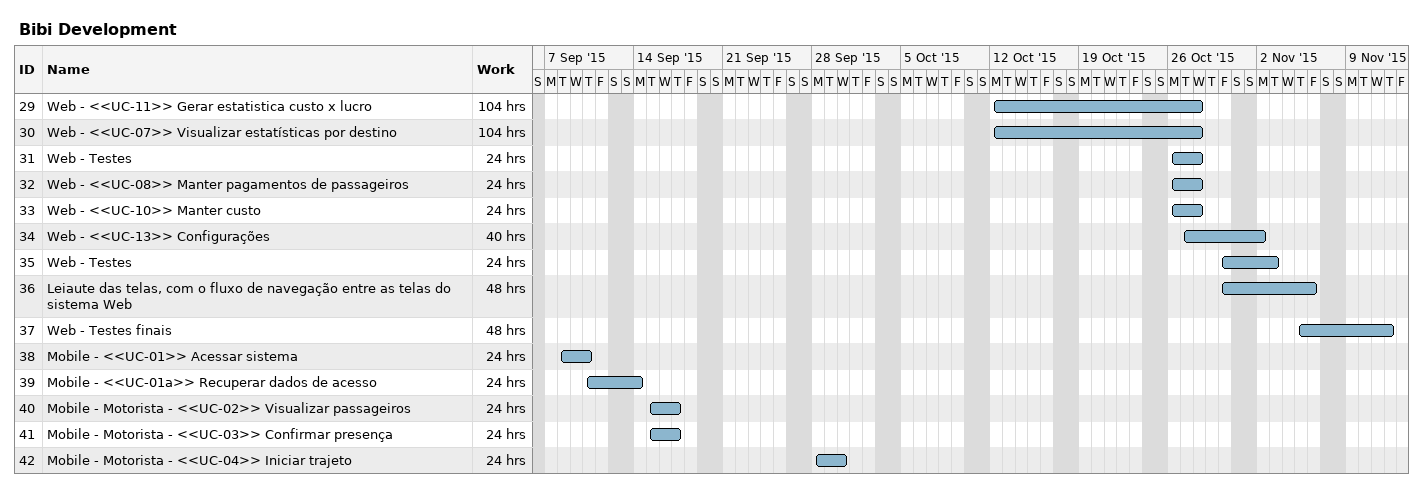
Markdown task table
Bibi Development

| ID | Task | Start | Finish | Work (h) |
|---|---|---|---|---|
| 29 | Web - <<UC-11>> Gerar estatistica custo x lucro | 2015-10-12 | 2015-10-28 | 104 |
| 30 | Web - <<UC-07>> Visualizar estatísticas por destino | 2015-10-12 | 2015-10-28 | 104 |
| 31 | Web - Testes | 2015-10-26 | 2015-10-28 | 24 |
| 32 | Web - <<UC-08>> Manter pagamentos de passageiros | 2015-10-26 | 2015-10-28 | 24 |
| 33 | Web - <<UC-10>> Manter custo | 2015-10-26 | 2015-10-28 | 24 |
| 34 | Web - <<UC-13>> Configurações | 2015-10-27 | 2015-11-02 | 40 |
| 35 | Web - Testes | 2015-10-30 | 2015-11-03 | 24 |
| 36 | Leiaute das telas, com o fluxo de navegação entre as telas do sistema Web | 2015-10-30 | 2015-11-06 | 48 |
| 37 | Web - Testes finais | 2015-11-05 | 2015-11-12 | 48 |
| 38 | Mobile - <<UC-01>> Acessar sistema | 2015-09-08 | 2015-09-10 | 24 |
| 39 | Mobile - <<UC-01a>> Recuperar dados de acesso | 2015-09-10 | 2015-09-14 | 24 |
| 40 | Mobile - Motorista - <<UC-02>> Visualizar passageiros | 2015-09-15 | 2015-09-17 | 24 |
| 41 | Mobile - Motorista - <<UC-03>> Confirmar presença | 2015-09-15 | 2015-09-17 | 24 |
| 42 | Mobile - Motorista - <<UC-04>> Iniciar trajeto | 2015-09-28 | 2015-09-30 | 24 |
